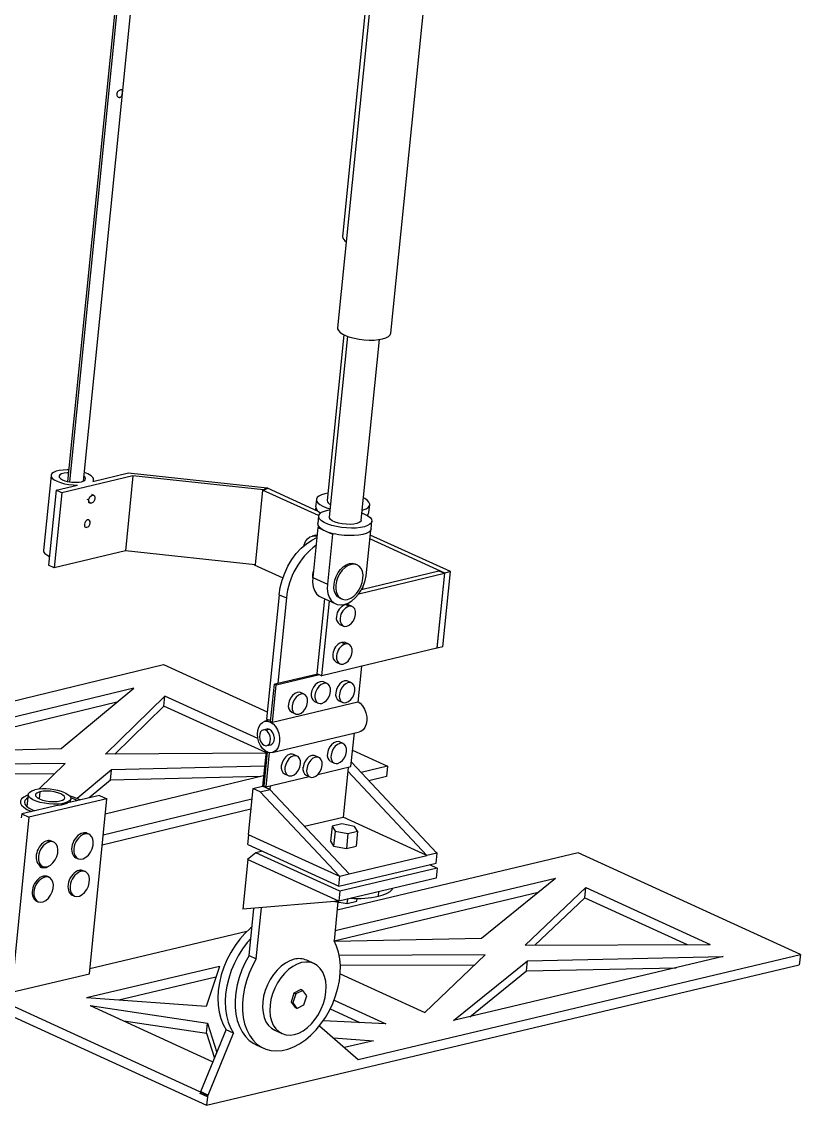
# Model space of a CAD drawing. Header units: inches. Extents: x 0.1 to 8.4, y -6.9 to 10.9.
# Drawn here: x 2.774 to 5.636, y -6.882 to -2.899 of the extents above; entities that cross this region are included whole.
import ezdxf

# ---------------------------------------------------------------- set-up
doc = ezdxf.new("R2010")
doc.units = ezdxf.units.IN
doc.header["$MEASUREMENT"] = 0

msp = doc.modelspace()

# ---------------------------------------------------------------- linework, layer by layer
at = {"color": 7, "linetype": 'Continuous', "lineweight": 25}
for p, q in [((3.0015, -4.587), (3.2876, -1.747)), ((3.2268, -1.7608), (2.942, -4.5884)), ((4.1309, -4.0441), (4.3125, -2.2414)), ((4.1044, -2.3432), (3.935, -4.0244)), ((4.0862, -2.3689), (3.9534, -3.688)), ((3.9578, -4.0493), (3.8964, -4.6585)), ((3.9714, -4.0552), (3.9045, -4.7194)), ((4.022, -4.7312), (4.0889, -4.067)), ((2.8819, -4.5663), (2.8541, -4.8423)), ((3.1828, -4.5678), (2.9212, -4.6302)), ((3.035, -4.589), (3.1671, -4.5575)), ((3.1828, -4.5678), (3.155, -4.8437)), ((3.1671, -4.5575), (3.6769, -4.6121)), ((3.6624, -4.6192), (3.1828, -4.5678)), ((2.901, -4.621), (2.9795, -4.6023)), ((3.038, -4.5883), (3.0386, -4.5821)), ((3.6623, -4.6208), (3.6762, -4.614)), ((3.6624, -4.6192), (3.6623, -4.6208)), ((3.6769, -4.6121), (3.6624, -4.6192)), ((3.6772, -4.6137), (3.6762, -4.614)), ((3.6769, -4.6121), (3.6767, -4.6139)), ((3.864, -4.6988), (3.6772, -4.6137)), ((2.901, -4.621), (2.8732, -4.8969)), ((2.9212, -4.6302), (2.8934, -4.9061)), ((2.9212, -4.6302), (2.901, -4.621)), ((3.0386, -4.6396), (3.0314, -4.6363)), ((3.6594, -4.6205), (3.6318, -4.8948)), ((3.8655, -4.7143), (3.6594, -4.6205)), ((3.6594, -4.6205), (3.6623, -4.6208)), ((3.8573, -4.6545), (3.8545, -4.6821)), ((3.8991, -4.6316), (3.8879, -4.6338)), ((3.0184, -4.6649), (3.0256, -4.6682)), ((3.854, -4.6942), (3.8548, -4.6863)), ((4.0503, -4.7018), (4.0531, -4.6743)), ((3.8654, -4.7154), (3.8626, -4.743)), ((4.0478, -4.7156), (4.0482, -4.7158)), ((4.0482, -4.7158), (4.0481, -4.7158)), ((4.0482, -4.7158), (4.0482, -4.7159)), ((4.0584, -4.7628), (4.0612, -4.7352)), ((3.8624, -4.7576), (3.8439, -4.9416)), ((3.8683, -4.7562), (3.8624, -4.7576)), ((3.8624, -4.7576), (3.8893, -4.7699)), ((3.8893, -4.7699), (3.9162, -4.7821)), ((4.0398, -4.935), (4.0567, -4.768)), ((3.8555, -4.7861), (3.8413, -4.7895)), ((3.9162, -4.7821), (3.8977, -4.9661)), ((3.9221, -4.7807), (3.9162, -4.7821)), ((4.3288, -4.9252), (4.0534, -4.7998)), ((4.3502, -4.9201), (4.0549, -4.7857)), ((3.155, -4.8437), (2.8934, -4.9061)), ((3.6318, -4.8948), (3.155, -4.8437)), ((2.8934, -4.9061), (2.8732, -4.8969)), ((3.6281, -4.8944), (3.6281, -4.8948)), ((3.6281, -4.8948), (3.734, -4.943)), ((4.0071, -4.8951), (4.0004, -4.8921)), ((4.0129, -5.0019), (4.3278, -4.9258)), ((4.0285, -4.9841), (4.3076, -4.9167)), ((4.3278, -4.9258), (4.3001, -5.2007)), ((4.3011, -5.2011), (4.3288, -4.9252)), ((4.3076, -4.9167), (4.3278, -4.9258)), ((4.3224, -5.196), (4.3502, -4.9201)), ((4.3502, -4.9201), (4.3288, -4.9252)), ((3.8439, -4.9416), (3.8977, -4.9661)), ((4.0283, -4.9855), (4.0297, -4.9723)), ((3.7202, -5.0048), (3.6741, -5.4626)), ((3.7471, -5.017), (3.7156, -5.3304)), ((3.7202, -5.0048), (3.7471, -5.017)), ((3.8743, -5.0142), (3.9281, -5.0387)), ((3.9433, -5.0175), (3.95, -5.0205)), ((4.0283, -4.9855), (4.0225, -4.9869)), ((3.8868, -5.0199), (3.8591, -5.2943)), ((3.8773, -5.3026), (3.9049, -5.0281)), ((3.9767, -5.0475), (3.9632, -5.0414)), ((3.9893, -5.0485), (3.9758, -5.0424)), ((3.9432, -5.114), (3.9566, -5.1202)), ((4.3051, -5.2006), (3.8773, -5.3026)), ((3.9635, -5.1861), (3.9501, -5.18)), ((3.9761, -5.1871), (3.9627, -5.1809)), ((4.3001, -5.2007), (4.3011, -5.2011)), ((4.3224, -5.196), (4.3011, -5.2011)), ((4.3052, -5.2002), (4.3051, -5.2006)), ((3.9301, -5.2526), (3.9435, -5.2587)), ((2.3774, -5.4846), (3.2955, -5.262)), ((3.2955, -5.262), (3.6769, -5.4348)), ((3.7156, -5.3304), (3.8619, -5.2956)), ((3.8591, -5.2943), (3.8773, -5.3026)), ((4.0225, -5.268), (4.0092, -5.3998)), ((3.6891, -5.4714), (3.703, -5.3334)), ((3.6958, -5.4745), (3.7097, -5.3365)), ((3.703, -5.3334), (3.7156, -5.3304)), ((3.7097, -5.3365), (3.703, -5.3334)), ((3.7097, -5.3365), (3.8686, -5.2986)), ((3.8968, -5.3317), (3.8833, -5.3256)), ((3.9865, -5.3289), (3.973, -5.3228)), ((3.1857, -5.3487), (2.3827, -5.5434)), ((2.9194, -5.5702), (3.1857, -5.3487)), ((3.8126, -5.371), (3.7991, -5.3649)), ((3.1239, -5.4002), (2.3789, -5.5808)), ((3.0821, -5.5909), (3.2998, -5.3778)), ((3.1167, -5.5907), (3.296, -5.4151)), ((3.296, -5.4151), (3.2998, -5.3778)), ((3.6716, -5.5853), (3.296, -5.4151)), ((3.6421, -5.5329), (3.2998, -5.3778)), ((4.0092, -5.3998), (3.6958, -5.4745)), ((3.8507, -5.3972), (3.8641, -5.4034)), ((3.9404, -5.3945), (3.9538, -5.4006)), ((3.7665, -5.4366), (3.7799, -5.4427)), ((3.6832, -5.4665), (3.6676, -5.4702)), ((3.6829, -5.4666), (3.6741, -5.4626)), ((3.6958, -5.4745), (3.6907, -5.4721)), ((3.6756, -5.4988), (3.6613, -5.5022)), ((3.6852, -5.4999), (3.671, -5.5033)), ((3.695, -5.5851), (4.0155, -5.5087)), ((3.9843, -5.6369), (3.9967, -5.5132)), ((2.3787, -5.583), (2.9194, -5.5702)), ((3.675, -5.5596), (3.6893, -5.5562)), ((3.9558, -5.5521), (3.9423, -5.546)), ((3.6714, -5.5873), (3.0821, -5.5909)), ((3.6721, -5.5804), (3.6594, -5.7085)), ((3.6769, -5.5823), (3.6642, -5.7085)), ((3.6732, -5.5808), (3.669, -5.5789)), ((3.6836, -5.5854), (3.6709, -5.7116)), ((3.68, -5.5837), (3.6732, -5.5807)), ((3.6732, -5.5808), (3.6732, -5.5807)), ((3.6735, -5.5808), (3.6732, -5.5808)), ((3.6799, -5.5844), (3.68, -5.5837)), ((3.7866, -5.5979), (3.7731, -5.5918)), ((3.8663, -5.6029), (3.8528, -5.5968)), ((3.9903, -5.5769), (4.119, -5.6352)), ((2.9334, -5.6257), (2.4138, -5.6289)), ((2.9334, -5.6257), (2.8373, -5.7198)), ((3.1042, -5.6489), (2.9776, -5.7542)), ((3.1004, -5.6863), (3.1042, -5.6489)), ((3.6666, -5.6356), (3.1042, -5.6489)), ((3.8624, -5.6659), (3.9843, -5.6369)), ((3.9097, -5.6177), (3.9232, -5.6238)), ((3.9722, -5.6529), (3.9554, -5.8222)), ((3.9735, -5.6394), (3.9722, -5.6529)), ((3.9722, -5.6529), (4.2637, -5.9632)), ((3.9859, -5.621), (4.2994, -5.9547)), ((4.119, -5.6352), (4.0215, -5.6589)), ((4.119, -5.6352), (4.1153, -5.6726)), ((2.895, -5.6633), (2.4136, -5.6663)), ((3.1004, -5.6863), (3.022, -5.7515)), ((3.6632, -5.6703), (3.0812, -5.8114)), ((3.6511, -5.6732), (3.1004, -5.6863)), ((3.6709, -5.7116), (3.831, -5.6734)), ((3.7405, -5.6634), (3.754, -5.6696)), ((3.8202, -5.6685), (3.8337, -5.6746)), ((4.1153, -5.6726), (4.0494, -5.6885)), ((3.6236, -5.717), (3.6068, -5.8863)), ((3.6236, -5.717), (3.6594, -5.7085)), ((3.6504, -5.7293), (3.6236, -5.717)), ((3.6504, -5.7293), (3.6862, -5.7208)), ((3.6504, -5.7293), (3.9419, -6.0395)), ((3.6862, -5.7208), (3.6594, -5.7085)), ((3.6642, -5.7085), (3.6709, -5.7116)), ((3.6875, -5.7076), (3.6862, -5.7208)), ((3.6862, -5.7208), (3.9777, -6.031)), ((2.7979, -5.7389), (2.7934, -5.7839)), ((3.0868, -5.7548), (2.8009, -5.8226)), ((3.06, -5.7425), (2.9441, -5.77)), ((2.9533, -5.7678), (2.9546, -5.7547)), ((3.0228, -6.3984), (3.0868, -5.7548)), ((3.06, -5.7425), (3.0868, -5.7548)), ((3.6197, -5.7562), (3.0735, -5.8887)), ((2.774, -5.8104), (2.7726, -5.8248)), ((2.9101, -5.7781), (2.774, -5.8104)), ((2.774, -5.8104), (2.8009, -5.8226)), ((3.616, -5.7936), (3.0698, -5.926)), ((2.8009, -5.8226), (2.7368, -6.4663)), ((3.8131, -5.8559), (3.9554, -5.8222)), ((3.9505, -5.8476), (3.9148, -5.8561)), ((3.9974, -5.8566), (3.9505, -5.8476)), ((4.2637, -5.9632), (3.9554, -5.8222)), ((3.006, -5.8842), (2.9984, -5.8808)), ((3.0218, -5.8854), (3.0143, -5.882)), ((3.6048, -5.9227), (3.6084, -5.887)), ((3.6068, -5.8863), (3.9419, -6.0395)), ((3.9148, -5.8561), (3.9093, -5.9112)), ((3.9148, -5.8561), (3.9259, -5.8736)), ((3.9259, -5.8736), (3.9204, -5.9288)), ((3.9259, -5.8736), (3.9728, -5.8826)), ((3.9728, -5.8826), (3.9673, -5.9378)), ((3.9728, -5.8826), (4.0085, -5.8741)), ((4.0085, -5.8741), (3.9974, -5.8566)), ((4.0085, -5.8741), (4.0031, -5.9293)), ((2.876, -5.9129), (2.8679, -5.9092)), ((2.8918, -5.9141), (2.8837, -5.9104)), ((3.6048, -5.9227), (3.9399, -6.0759)), ((3.9093, -5.9112), (3.9204, -5.9288)), ((3.9204, -5.9288), (3.9673, -5.9378)), ((3.9673, -5.9378), (4.0031, -5.9293)), ((2.9734, -5.9715), (2.981, -5.975)), ((3.6347, -5.9534), (3.6043, -5.9779)), ((3.6593, -5.9476), (3.6347, -5.9534)), ((3.9431, -6.0944), (3.6347, -5.9534)), ((4.8191, -5.9539), (3.9335, -6.164)), ((3.9777, -6.031), (4.2637, -5.9632)), ((4.2994, -5.9547), (4.2637, -5.9632)), ((4.2974, -5.9911), (4.3011, -5.9543)), ((4.3011, -5.9543), (4.2975, -5.9526)), ((4.2994, -5.9547), (4.3011, -5.9543)), ((5.6359, -6.3274), (4.8191, -5.9539)), ((2.8361, -5.9952), (2.8375, -5.9958)), ((2.8443, -6.0006), (2.851, -6.0037)), ((2.8469, -6.0081), (2.8482, -6.0087)), ((3.6053, -5.9784), (3.5871, -6.1613)), ((3.9394, -6.1312), (3.6043, -5.9779)), ((3.9399, -6.0759), (4.2974, -5.9911)), ((4.3005, -6.0096), (3.9431, -6.0944)), ((4.2729, -5.9969), (4.3005, -6.0096)), ((4.3005, -6.0096), (4.2969, -6.0464)), ((2.8592, -6.0425), (2.8532, -6.0397)), ((2.875, -6.0437), (2.869, -6.041)), ((2.9922, -6.0215), (2.9847, -6.0181)), ((3.008, -6.0227), (3.0005, -6.0193)), ((4.7362, -6.0483), (3.9259, -6.2405)), ((4.2969, -6.0464), (3.9394, -6.1312)), ((3.9399, -6.0759), (3.9436, -6.0391)), ((3.9419, -6.0395), (3.9436, -6.0391)), ((3.9436, -6.0391), (3.9777, -6.031)), ((4.7362, -6.0483), (4.4644, -6.2681)), ((4.8471, -6.0812), (4.6242, -6.2929)), ((4.8434, -6.1186), (4.8471, -6.0812)), ((4.8471, -6.0812), (5.3045, -6.2904)), ((2.8268, -6.1299), (2.8342, -6.1333)), ((2.9596, -6.1089), (2.9672, -6.1123)), ((3.9386, -6.1308), (3.5871, -6.1613)), ((4.6724, -6.0999), (3.9228, -6.2777)), ((3.9247, -6.132), (3.9705, -6.1404)), ((3.9431, -6.0944), (3.9394, -6.1312)), ((3.9705, -6.1404), (3.9722, -6.1234)), ((3.9705, -6.1404), (4.0056, -6.1314)), ((4.0056, -6.1314), (4.0066, -6.1213)), ((4.8434, -6.1186), (4.66, -6.2928)), ((4.8434, -6.1186), (5.2198, -6.2907)), ((3.6096, -6.3312), (3.6268, -6.1579)), ((3.6364, -6.3434), (3.6551, -6.1554)), ((3.9364, -6.1342), (3.9223, -6.2767)), ((3.6018, -6.2427), (3.0247, -6.3796)), ((4.4644, -6.2681), (3.9239, -6.2796)), ((4.6242, -6.2929), (5.3045, -6.2904)), ((3.6096, -6.3312), (3.6364, -6.3434)), ((4.4781, -6.3289), (3.9413, -6.3309)), ((4.0108, -6.713), (5.6359, -6.3274)), ((4.4781, -6.3289), (4.2552, -6.5406)), ((5.6359, -6.3274), (5.6322, -6.3648)), ((3.5008, -6.3713), (3.0128, -6.4871)), ((3.5008, -6.3713), (3.4516, -6.5183)), ((3.4538, -6.8817), (5.6322, -6.3648)), ((3.8484, -6.3607), (3.8216, -6.3484)), ((4.4386, -6.3664), (3.9453, -6.3682)), ((5.3526, -6.3351), (4.3616, -6.5703)), ((4.3616, -6.5703), (4.6334, -6.3504)), ((4.6297, -6.3878), (4.6334, -6.3504)), ((4.6334, -6.3504), (5.3526, -6.3351)), ((2.7368, -6.4663), (3.0228, -6.3984)), ((3.4875, -6.4109), (3.1311, -6.4955)), ((3.9446, -6.3986), (4.2552, -6.5406)), ((4.4217, -6.556), (4.6297, -6.3878)), ((4.6297, -6.3878), (5.18, -6.3761)), ((2.6407, -6.4708), (3.4575, -6.8443)), ((3.4516, -6.5183), (3.0128, -6.4871)), ((3.7748, -6.4691), (3.7639, -6.5023)), ((3.7815, -6.4722), (3.7706, -6.5054)), ((3.8004, -6.4561), (3.7748, -6.4691)), ((3.7815, -6.4722), (3.7748, -6.4691)), ((3.8071, -6.4592), (3.7815, -6.4722)), ((3.8071, -6.4592), (3.8004, -6.4561)), ((3.822, -6.4794), (3.8071, -6.4592)), ((3.8111, -6.5126), (3.822, -6.4794)), ((2.637, -6.5081), (3.4538, -6.8817)), ((3.0258, -6.5149), (3.4568, -6.5796)), ((3.0258, -6.5149), (3.4772, -6.7214)), ((3.7639, -6.5023), (3.7787, -6.5225)), ((3.7706, -6.5054), (3.7639, -6.5023)), ((3.7706, -6.5054), (3.7854, -6.5256)), ((3.7854, -6.5256), (3.7787, -6.5225)), ((3.7854, -6.5256), (3.8111, -6.5126)), ((3.9081, -6.5275), (4.017, -6.5773)), ((3.9224, -6.495), (4.1127, -6.582)), ((3.1492, -6.5714), (3.4531, -6.617)), ((4.1127, -6.582), (3.8826, -6.5708)), ((3.4321, -6.8314), (3.5253, -6.6038)), ((3.4531, -6.617), (3.4568, -6.5796)), ((3.4568, -6.5796), (3.4912, -6.6871)), ((3.5526, -6.6163), (3.5253, -6.6038)), ((3.704, -6.6057), (3.7308, -6.618)), ((3.8689, -6.5894), (4.0108, -6.713)), ((3.4531, -6.617), (3.4824, -6.7086)), ((3.4593, -6.8439), (3.5526, -6.6163)), ((3.9198, -6.6337), (4.0674, -6.6442)), ((4.0674, -6.6442), (3.9608, -6.6695)), ((3.6361, -6.6596), (3.6629, -6.6719)), ((3.4295, -6.8379), (3.4298, -6.8372)), ((3.4567, -6.8503), (3.4295, -6.8379)), ((3.4298, -6.8372), (3.457, -6.8496)), ((3.4321, -6.8314), (3.4593, -6.8439)), ((3.4569, -6.8503), (3.4538, -6.8817)), ((3.4567, -6.8503), (3.457, -6.8496)), ((3.4567, -6.8503), (3.4569, -6.8503)), ((3.4575, -6.8443), (3.457, -6.8496)), ((3.4575, -6.8443), (3.4593, -6.8439))]:
    msp.add_line(p, q, dxfattribs=at)
at = {"color": 8, "linetype": 'Continuous', "lineweight": 25}
for p, q in [((2.9507, -4.59), (3.2358, -1.7587)), ((3.0135, -4.6533), (3.0207, -4.6566)), ((2.8413, -5.7292), (2.8387, -5.7552)), ((4.0854, -6.1134), (4.0871, -6.0961))]:
    msp.add_line(p, q, dxfattribs=at)
at = {"color": 7, "linetype": 'Continuous', "lineweight": 25, "flags": 128}
for points in [[(3.935, -4.0244), (3.9352, -4.0278), (3.9381, -4.0343), (3.9444, -4.0409), (3.9539, -4.0472), (3.9661, -4.0531), (3.9807, -4.0583), (3.9972, -4.0626), (4.0149, -4.066), (4.0333, -4.0682), (4.0516, -4.0692), (4.0693, -4.069), (4.0857, -4.0675), (4.1003, -4.0649)], [(4.1003, -4.0649), (4.1129, -4.061), (4.1224, -4.056), (4.1285, -4.0503), (4.1309, -4.0441)], [(2.9463, -4.5463), (2.9418, -4.5462), (2.9263, -4.5468), (2.9123, -4.5485), (2.9004, -4.5514), (2.8912, -4.5553), (2.8849, -4.56), (2.882, -4.5653), (2.8826, -4.5711), (2.8865, -4.577), (2.8937, -4.5827), (2.9039, -4.5881), (2.9165, -4.5929), (2.931, -4.5968), (2.9468, -4.5998), (2.9633, -4.6016), (2.9795, -4.6023), (2.9795, -4.6023)], [(2.9452, -4.5568), (2.9417, -4.5569), (2.93, -4.5582), (2.9206, -4.5607), (2.9142, -4.5643), (2.9114, -4.5686), (2.9122, -4.5734), (2.9168, -4.5782), (2.9246, -4.5827)], [(2.9939, -4.5896), (3.0023, -4.5866), (3.0076, -4.5828), (3.0092, -4.5783), (3.0071, -4.5735), (3.0032, -4.5699)], [(3.0172, -4.5606), (3.0047, -4.5558), (3.0047, -4.5558)], [(3.035, -4.589), (3.0375, -4.5858), (3.0386, -4.5823), (3.0383, -4.5786), (3.0366, -4.5749), (3.0336, -4.5712), (3.0293, -4.5676), (3.0238, -4.564), (3.0172, -4.5606)], [(3.0207, -4.6566), (3.0222, -4.6508), (3.0251, -4.6454), (3.0291, -4.6414), (3.0336, -4.6392), (3.0378, -4.6393), (3.0412, -4.6416), (3.0432, -4.6458), (3.0435, -4.6512), (3.042, -4.657), (3.0391, -4.6624), (3.0351, -4.6664), (3.0306, -4.6686), (3.0264, -4.6685), (3.023, -4.6662), (3.021, -4.662), (3.0207, -4.6566)], [(3.8879, -4.6338), (3.8756, -4.6375), (3.8663, -4.6423), (3.8601, -4.6478), (3.8573, -4.6539), (3.8581, -4.6605), (3.8625, -4.6671), (3.8701, -4.6737), (3.8809, -4.6799), (3.8943, -4.6856), (3.9075, -4.6898)], [(4.0258, -4.6942), (4.029, -4.6933), (4.0398, -4.689), (4.0477, -4.6838), (4.0521, -4.678), (4.0531, -4.6716), (4.0505, -4.665), (4.0445, -4.6584), (4.0353, -4.6519), (4.0303, -4.6493)], [(4.0247, -4.7043), (4.0345, -4.7083), (4.046, -4.7144), (4.0544, -4.7209), (4.0596, -4.7276), (4.0613, -4.7342), (4.0594, -4.7404), (4.0541, -4.7461), (4.0455, -4.7511), (4.0339, -4.7551), (4.0198, -4.758), (4.0036, -4.7598), (3.986, -4.7603), (3.9675, -4.7596), (3.9489, -4.7576), (3.9308, -4.7544), (3.9139, -4.7502), (3.8988, -4.7451), (3.886, -4.7393), (3.876, -4.733), (3.8691, -4.7264), (3.8657, -4.7197), (3.8658, -4.7133), (3.8694, -4.7073), (3.8764, -4.7019), (3.8865, -4.6974), (3.8995, -4.6939), (3.9072, -4.6925)], [(3.0138, -4.7571), (3.018, -4.7551), (3.0217, -4.7513), (3.0245, -4.7463), (3.0258, -4.7408), (3.0256, -4.7357), (3.0237, -4.7318), (3.0205, -4.7296), (3.0165, -4.7295), (3.0124, -4.7316), (3.0086, -4.7354), (3.0058, -4.7404), (3.0045, -4.7459)], [(4.022, -4.7312), (4.0203, -4.7354), (4.0149, -4.7396), (4.0063, -4.743), (3.9949, -4.7453), (3.9816, -4.7463), (3.9672, -4.746), (3.9524, -4.7444), (3.9384, -4.7415), (3.9259, -4.7377), (3.9158, -4.7331), (3.9087, -4.728), (3.905, -4.7227), (3.9045, -4.7194)], [(4.0426, -4.7133), (4.0483, -4.7075), (4.0503, -4.7018)], [(3.0045, -4.7459), (3.0044, -4.7485), (3.0048, -4.751), (3.0055, -4.7531), (3.0066, -4.7549), (3.0081, -4.7562), (3.0098, -4.7571), (3.0117, -4.7574), (3.0138, -4.7571)], [(3.8683, -4.7562), (3.8637, -4.7495), (3.8626, -4.743)], [(4.0584, -4.7628), (4.0584, -4.763), (4.0558, -4.7692), (4.0497, -4.7749), (4.0402, -4.7797), (4.0278, -4.7835), (4.0129, -4.7862), (3.996, -4.7877), (3.9778, -4.7878), (3.959, -4.7867), (3.9402, -4.7843), (3.9221, -4.7807)], [(3.7202, -5.0048), (3.7243, -4.9782), (3.7312, -4.9516), (3.7408, -4.9253), (3.7528, -4.8999), (3.7671, -4.876), (3.7834, -4.854), (3.8012, -4.8344), (3.8203, -4.8176), (3.8403, -4.8039), (3.8587, -4.7944)], [(3.8119, -4.8245), (3.8128, -4.8213), (3.8176, -4.8092), (3.8245, -4.7996), (3.833, -4.7928), (3.8427, -4.7892), (3.8531, -4.789), (3.8591, -4.7903)], [(3.8555, -4.7861), (3.8569, -4.7858), (3.8596, -4.7854)], [(2.8541, -4.8423), (2.8548, -4.847), (2.8588, -4.8529), (2.866, -4.8587), (2.8761, -4.864), (2.8765, -4.8642)], [(3.9433, -5.0175), (3.9357, -5.0125), (3.9288, -5.0042), (3.9241, -4.9934), (3.9218, -4.9807), (3.922, -4.9666), (3.9247, -4.952), (3.9297, -4.9375), (3.9369, -4.9239), (3.9458, -4.9118), (3.956, -4.9019), (3.9671, -4.8946), (3.9783, -4.8904), (3.9892, -4.8893), (3.9993, -4.8916), (4.0004, -4.8921)], [(3.9721, -5.0222), (3.9833, -5.0179), (3.9943, -5.0107), (4.0046, -5.0007), (4.0135, -4.9887), (4.0207, -4.975), (4.0257, -4.9606), (4.0284, -4.9459), (4.0286, -4.9319), (4.0263, -4.9192), (4.0216, -4.9084), (4.0147, -4.9001), (4.006, -4.8947), (3.996, -4.8924), (3.985, -4.8934), (3.9738, -4.8977), (3.9628, -4.905), (3.9525, -4.9149), (3.9436, -4.927), (3.9364, -4.9406), (3.9314, -4.9551), (3.9287, -4.9697)], [(3.8437, -4.9431), (3.8441, -4.9312), (3.8461, -4.9189)], [(3.9597, -5.0411), (3.9735, -5.0361), (3.9871, -5.028), (4.0001, -5.0169), (4.0119, -5.0033), (4.0221, -4.9877), (4.0303, -4.9707), (4.0363, -4.9529), (4.0398, -4.935)], [(3.8439, -4.9416), (3.8434, -4.9592), (3.8457, -4.9755), (3.8507, -4.9898), (3.8582, -5.0017), (3.8678, -5.0105), (3.8743, -5.0142)], [(3.8977, -4.9661), (3.8973, -4.9837), (3.8996, -5), (3.9046, -5.0143), (3.912, -5.0262), (3.9217, -5.035), (3.9331, -5.0406), (3.9459, -5.0426), (3.9597, -5.0411)], [(3.9287, -4.9697), (3.9284, -4.982), (3.93, -4.9934), (3.9335, -5.0035), (3.9387, -5.0118), (3.9455, -5.018), (3.9535, -5.0219), (3.9625, -5.0233), (3.9721, -5.0222)], [(3.9445, -5.0911), (3.9447, -5.1022), (3.9477, -5.1114), (3.9532, -5.1181), (3.9606, -5.1214), (3.9692, -5.1211), (3.9782, -5.1172), (3.9867, -5.1101), (3.9938, -5.1005), (3.9989, -5.0892), (4.0014, -5.0775), (4.0012, -5.0665), (3.9982, -5.0572), (3.9927, -5.0506), (3.9853, -5.0472), (3.9767, -5.0475)], [(3.9758, -5.0424), (3.9718, -5.0411), (3.9632, -5.0414)], [(3.9313, -5.2297), (3.9316, -5.2407), (3.9346, -5.25), (3.9401, -5.2567), (3.9475, -5.26), (3.9561, -5.2597), (3.9651, -5.2558), (3.9736, -5.2487), (3.9807, -5.239), (3.9858, -5.2278), (3.9883, -5.2161), (3.9881, -5.2051), (3.9851, -5.1958), (3.9796, -5.1891), (3.9722, -5.1858), (3.9635, -5.1861)], [(3.9627, -5.1809), (3.9587, -5.1797), (3.9501, -5.18)], [(3.8833, -5.3256), (3.8793, -5.3243), (3.8707, -5.3246), (3.8617, -5.3285), (3.8532, -5.3356), (3.8461, -5.3453), (3.841, -5.3565), (3.8385, -5.3682)], [(3.8767, -5.4043), (3.8857, -5.4004), (3.8942, -5.3933), (3.9013, -5.3837), (3.9064, -5.3725), (3.9089, -5.3607), (3.9087, -5.3497), (3.9057, -5.3404), (3.9002, -5.3338), (3.8928, -5.3305), (3.8841, -5.3307), (3.8752, -5.3346), (3.8667, -5.3418), (3.8596, -5.3514), (3.8545, -5.3626), (3.852, -5.3743)], [(3.973, -5.3228), (3.969, -5.3215), (3.9604, -5.3218), (3.9514, -5.3257), (3.9429, -5.3328), (3.9358, -5.3425), (3.9307, -5.3537), (3.9282, -5.3654)], [(3.9664, -5.4015), (3.9754, -5.3976), (3.9839, -5.3905), (3.991, -5.3809), (3.9961, -5.3697), (3.9986, -5.358), (3.9984, -5.3469), (3.9954, -5.3376), (3.9899, -5.331), (3.9825, -5.3277), (3.9738, -5.328), (3.9649, -5.3319), (3.9564, -5.339), (3.9493, -5.3486), (3.9442, -5.3598), (3.9417, -5.3715)], [(3.7991, -5.3649), (3.7951, -5.3636), (3.7865, -5.3639), (3.7775, -5.3678), (3.769, -5.375), (3.7619, -5.3846), (3.7568, -5.3958), (3.7543, -5.4075)], [(3.7925, -5.4436), (3.8015, -5.4397), (3.81, -5.4326), (3.8171, -5.423), (3.8222, -5.4118), (3.8247, -5.4001), (3.8245, -5.389), (3.8215, -5.3797), (3.816, -5.3731), (3.8086, -5.3698), (3.8, -5.3701), (3.791, -5.374), (3.7825, -5.3811), (3.7754, -5.3907), (3.7703, -5.4019), (3.7678, -5.4136)], [(3.852, -5.3743), (3.8518, -5.3814), (3.8527, -5.3879), (3.8547, -5.3936), (3.8577, -5.3984), (3.8615, -5.4019), (3.8661, -5.4041), (3.8713, -5.405), (3.8767, -5.4043)], [(3.9417, -5.3715), (3.9415, -5.3786), (3.9424, -5.3851), (3.9444, -5.3908), (3.9474, -5.3956), (3.9512, -5.3991), (3.9558, -5.4013), (3.9609, -5.4022), (3.9664, -5.4015)], [(3.7678, -5.4136), (3.7676, -5.4207), (3.7685, -5.4272), (3.7705, -5.4329), (3.7735, -5.4377), (3.7773, -5.4412), (3.7819, -5.4434), (3.7871, -5.4443), (3.7925, -5.4436)], [(4.0095, -5.3971), (4.0185, -5.4035), (4.0272, -5.4132), (4.0343, -5.4253), (4.0394, -5.439), (4.0422, -5.4534), (4.0424, -5.4678), (4.0401, -5.4811), (4.0354, -5.4925), (4.0286, -5.5014), (4.0201, -5.5071), (4.0155, -5.5087)], [(3.669, -5.5789), (3.6597, -5.5705), (3.6518, -5.5594), (3.6458, -5.5463), (3.642, -5.5321), (3.6406, -5.5176), (3.6417, -5.5037), (3.6454, -5.4913), (3.6512, -5.4812), (3.659, -5.474), (3.6682, -5.4701), (3.6781, -5.4698), (3.6883, -5.4731), (3.698, -5.4799), (3.7067, -5.4896), (3.7138, -5.5017), (3.7189, -5.5154), (3.7217, -5.5299), (3.7219, -5.5442), (3.7196, -5.5575), (3.7149, -5.5689), (3.7081, -5.5778), (3.6996, -5.5836), (3.69, -5.5858), (3.6799, -5.5844)], [(3.671, -5.5033), (3.6639, -5.5018), (3.6573, -5.5039), (3.6521, -5.5092), (3.6488, -5.5171), (3.6478, -5.5267), (3.6493, -5.5367), (3.6531, -5.5461), (3.6587, -5.5537), (3.6654, -5.5585)], [(3.6654, -5.5585), (3.6725, -5.56), (3.679, -5.558), (3.6843, -5.5527), (3.6876, -5.5448), (3.6885, -5.5352), (3.687, -5.5251), (3.6833, -5.5157), (3.6777, -5.5081), (3.671, -5.5033)], [(3.6852, -5.4999), (3.6781, -5.4984), (3.6756, -5.4988)], [(3.6893, -5.5562), (3.6933, -5.5546), (3.6985, -5.5493), (3.7018, -5.5414), (3.7028, -5.5318), (3.7013, -5.5217), (3.6975, -5.5123), (3.6919, -5.5047), (3.6852, -5.4999)], [(3.9423, -5.546), (3.9384, -5.5448), (3.9297, -5.5451), (3.9208, -5.549), (3.9123, -5.5561), (3.9052, -5.5657), (3.9001, -5.5769), (3.8975, -5.5886)], [(3.9358, -5.6248), (3.9448, -5.6209), (3.9532, -5.6138), (3.9604, -5.6041), (3.9654, -5.5929), (3.968, -5.5812), (3.9677, -5.5702), (3.9647, -5.5609), (3.9592, -5.5542), (3.9518, -5.5509), (3.9432, -5.5512), (3.9342, -5.5551), (3.9257, -5.5622), (3.9186, -5.5719), (3.9135, -5.5831), (3.911, -5.5948)], [(3.7731, -5.5918), (3.7692, -5.5905), (3.7605, -5.5908), (3.7516, -5.5947), (3.7431, -5.6018), (3.736, -5.6115), (3.7309, -5.6227), (3.7283, -5.6344)], [(3.7666, -5.6705), (3.7756, -5.6666), (3.784, -5.6595), (3.7912, -5.6499), (3.7962, -5.6386), (3.7988, -5.6269), (3.7985, -5.6159), (3.7955, -5.6066), (3.79, -5.6), (3.7826, -5.5966), (3.774, -5.5969), (3.765, -5.6008), (3.7565, -5.6079), (3.7494, -5.6176), (3.7443, -5.6288), (3.7418, -5.6405)], [(3.8528, -5.5968), (3.8488, -5.5955), (3.8402, -5.5958), (3.8312, -5.5997), (3.8228, -5.6069), (3.8156, -5.6165), (3.8106, -5.6277), (3.808, -5.6394)], [(3.8463, -5.6756), (3.8553, -5.6717), (3.8637, -5.6645), (3.8708, -5.6549), (3.8759, -5.6437), (3.8785, -5.632), (3.8782, -5.6209), (3.8752, -5.6116), (3.8697, -5.605), (3.8623, -5.6017), (3.8537, -5.602), (3.8447, -5.6059), (3.8362, -5.613), (3.8291, -5.6226), (3.824, -5.6339), (3.8215, -5.6456)], [(3.911, -5.5948), (3.9108, -5.6018), (3.9118, -5.6083), (3.9138, -5.6141), (3.9167, -5.6188), (3.9206, -5.6223), (3.9252, -5.6246), (3.9303, -5.6254), (3.9358, -5.6248)], [(3.7418, -5.6405), (3.7416, -5.6476), (3.7426, -5.6541), (3.7445, -5.6598), (3.7475, -5.6645), (3.7514, -5.6681), (3.756, -5.6703), (3.7611, -5.6711), (3.7666, -5.6705)], [(3.8215, -5.6456), (3.8213, -5.6526), (3.8222, -5.6591), (3.8242, -5.6649), (3.8272, -5.6696), (3.8311, -5.6731), (3.8356, -5.6754), (3.8408, -5.6762), (3.8463, -5.6756)], [(2.9333, -5.7332), (2.9434, -5.7388), (2.9505, -5.7446), (2.9542, -5.7506), (2.9543, -5.7564), (2.9508, -5.7618), (2.944, -5.7665), (2.9341, -5.7703), (2.9215, -5.773), (2.9068, -5.7745), (2.8908, -5.7748), (2.8741, -5.7738), (2.8575, -5.7715), (2.8417, -5.7681), (2.8276, -5.7638), (2.8156, -5.7586), (2.8064, -5.753), (2.8005, -5.747), (2.798, -5.741), (2.799, -5.7353), (2.8036, -5.7302), (2.8116, -5.7258), (2.8225, -5.7223)], [(2.8413, -5.7292), (2.8344, -5.7314), (2.8292, -5.7341), (2.8258, -5.7373), (2.8245, -5.7408), (2.8252, -5.7445), (2.828, -5.7483), (2.8327, -5.752), (2.8392, -5.7554)], [(2.8392, -5.7554), (2.8501, -5.7595), (2.8629, -5.7626), (2.8768, -5.7646), (2.8908, -5.7654), (2.904, -5.7648), (2.9154, -5.7629), (2.9242, -5.76), (2.93, -5.756), (2.9322, -5.7514), (2.9308, -5.7464), (2.9258, -5.7414), (2.9175, -5.7368), (2.9066, -5.7327), (2.8938, -5.7296), (2.8799, -5.7276), (2.8659, -5.7268), (2.8527, -5.7274), (2.8413, -5.7292)], [(2.7977, -5.7417), (2.7929, -5.7434), (2.7814, -5.749), (2.7735, -5.7555), (2.7695, -5.7627), (2.7696, -5.7705), (2.7736, -5.7784), (2.7816, -5.7863), (2.7931, -5.794), (2.8079, -5.8011), (2.8099, -5.8019)], [(2.7967, -5.7514), (2.7917, -5.7546), (2.786, -5.7609), (2.7841, -5.7678), (2.786, -5.775), (2.7917, -5.7823), (2.801, -5.7895), (2.8136, -5.7962), (2.8209, -5.7992)], [(2.9658, -5.9387), (2.9659, -5.951), (2.9687, -5.9616), (2.974, -5.9699), (2.9814, -5.9752), (2.9903, -5.977), (3.0001, -5.9752), (3.01, -5.97), (3.0192, -5.9618), (3.027, -5.9512), (3.0329, -5.9389), (3.0364, -5.926), (3.0373, -5.9134), (3.0354, -5.9021), (3.0309, -5.893), (3.0241, -5.8866), (3.0156, -5.8837), (3.006, -5.8842)], [(2.8358, -5.9674), (2.8359, -5.9796), (2.8387, -5.9903), (2.844, -5.9986), (2.8514, -6.0038), (2.8603, -6.0056), (2.8701, -6.0039), (2.8799, -5.9987), (2.8891, -5.9905), (2.897, -5.9798), (2.9029, -5.9676), (2.9064, -5.9547), (2.9072, -5.9421), (2.9053, -5.9308), (2.9008, -5.9216), (2.8941, -5.9153), (2.8856, -5.9123), (2.876, -5.9129)], [(2.8375, -5.9958), (2.8431, -6), (2.8443, -6.0006)], [(2.8754, -6.0015), (2.8729, -6.0036), (2.8643, -6.0086), (2.8558, -6.0103), (2.848, -6.0086), (2.8417, -6.0036), (2.8375, -5.9958)], [(2.819, -6.097), (2.8191, -6.1092), (2.8219, -6.1199), (2.8272, -6.1282), (2.8346, -6.1334), (2.8435, -6.1352), (2.8533, -6.1335), (2.8632, -6.1283), (2.8724, -6.1201), (2.8802, -6.1094), (2.8861, -6.0972), (2.8896, -6.0843), (2.8905, -6.0717), (2.8886, -6.0604), (2.8841, -6.0512), (2.8773, -6.0449), (2.8688, -6.0419), (2.8592, -6.0425)], [(2.952, -6.076), (2.9521, -6.0883), (2.9549, -6.0989), (2.9602, -6.1072), (2.9676, -6.1125), (2.9765, -6.1143), (2.9863, -6.1125), (2.9961, -6.1073), (3.0054, -6.0991), (3.0132, -6.0885), (3.0191, -6.0762), (3.0226, -6.0633), (3.0234, -6.0507), (3.0215, -6.0394), (3.017, -6.0303), (3.0103, -6.0239), (3.0018, -6.021), (2.9922, -6.0215)], [(4.0854, -6.1134), (4.1025, -6.1085), (4.1168, -6.1025), (4.1279, -6.0957), (4.1358, -6.0881), (4.1385, -6.0839)], [(3.62, -6.2267), (3.6148, -6.231), (3.5946, -6.2499), (3.5756, -6.2712), (3.5581, -6.2946), (3.5424, -6.3198), (3.5286, -6.3465), (3.5169, -6.3742), (3.5076, -6.4025), (3.5007, -6.4311), (3.4965, -6.4595), (3.4948, -6.4873), (3.4958, -6.5141), (3.4994, -6.5395), (3.5056, -6.5631), (3.5143, -6.5847), (3.5253, -6.6038)], [(3.6158, -6.2686), (3.6028, -6.2836), (3.5853, -6.3071), (3.5696, -6.3323), (3.5558, -6.3589), (3.5441, -6.3866), (3.5348, -6.415), (3.528, -6.4435), (3.5237, -6.4719), (3.522, -6.4997), (3.523, -6.5265), (3.5266, -6.5519), (3.5328, -6.5756), (3.5415, -6.5971), (3.5526, -6.6163)], [(3.6364, -6.3434), (3.6223, -6.3691), (3.6102, -6.396), (3.6004, -6.4236), (3.5929, -6.4515), (3.5878, -6.4794), (3.5854, -6.5068), (3.5855, -6.5335), (3.5881, -6.5588), (3.5933, -6.5826), (3.601, -6.6045), (3.611, -6.6241), (3.6232, -6.6413), (3.6374, -6.6556), (3.6535, -6.667), (3.6712, -6.6753), (3.6902, -6.6803), (3.7103, -6.6819), (3.7312, -6.6803), (3.7526, -6.6753), (3.7741, -6.667), (3.7956, -6.6557), (3.8166, -6.6413), (3.8368, -6.6242), (3.8561, -6.6046), (3.874, -6.5827), (3.8904, -6.5589), (3.905, -6.5336), (3.9176, -6.507), (3.928, -6.4795), (3.9361, -6.4516), (3.9417, -6.4237), (3.9448, -6.3961), (3.9454, -6.3692), (3.9433, -6.3435), (3.9388, -6.3193), (3.9317, -6.2969), (3.9223, -6.2767)], [(3.6096, -6.3312), (3.5955, -6.3569), (3.5834, -6.3837), (3.5736, -6.4113), (3.5661, -6.4393), (3.561, -6.4671), (3.5586, -6.4946), (3.5586, -6.5212), (3.5613, -6.5466), (3.5665, -6.5704), (3.5742, -6.5923), (3.5842, -6.6119), (3.5964, -6.629), (3.6106, -6.6434), (3.6267, -6.6547), (3.6361, -6.6596)], [(3.7759, -6.3449), (3.7597, -6.3503), (3.7435, -6.3589), (3.7278, -6.3704), (3.713, -6.3845), (3.6994, -6.4009), (3.6874, -6.4191), (3.6772, -6.4388), (3.6691, -6.4594), (3.6634, -6.4805), (3.66, -6.5015), (3.6592, -6.5218), (3.661, -6.5411), (3.6653, -6.5588), (3.6719, -6.5745), (3.6808, -6.5878), (3.6917, -6.5984), (3.704, -6.6057)], [(3.8027, -6.3572), (3.7865, -6.3626), (3.7703, -6.3712), (3.7547, -6.3826), (3.7398, -6.3967), (3.7262, -6.4131), (3.7142, -6.4314), (3.704, -6.4511), (3.6959, -6.4717), (3.6902, -6.4927), (3.6868, -6.5137), (3.686, -6.5341), (3.6878, -6.5534), (3.6921, -6.5711), (3.6987, -6.5868), (3.7076, -6.6001), (3.7186, -6.6106), (3.7312, -6.6182), (3.7453, -6.6226), (3.7605, -6.6237), (3.7764, -6.6215)], [(3.7764, -6.6215), (3.7927, -6.6161), (3.8088, -6.6075), (3.8245, -6.5961), (3.8393, -6.582), (3.8529, -6.5656), (3.865, -6.5473), (3.8752, -6.5276), (3.8832, -6.507), (3.889, -6.4859), (3.8923, -6.465), (3.8931, -6.4446), (3.8914, -6.4253), (3.8871, -6.4076), (3.8804, -6.3919), (3.8715, -6.3786), (3.8606, -6.3681), (3.8479, -6.3605), (3.8338, -6.3561), (3.8186, -6.355), (3.8027, -6.3572)]]:
    msp.add_lwpolyline(points, dxfattribs=at)
at = {"color": 7, "linetype": 'Continuous', "lineweight": 25}
for centre, radius, start, end in [((3.9775, -3.6859), 0.0243, 185.1656, 244.0961), ((2.9707, -4.47), 0.1218, 247.7677, 280.9742), ((3.9145, -4.6555), 0.0183, 189.4514, 253.18), ((3.8832, -4.6775), 0.029, 189.1485, 248.3902), ((3.9155, -4.7068), 0.0683, 226.3446, 247.4559), ((3.962, -4.6047), 0.1805, 246.2493, 257.2536), ((4.022, -5.0441), 0.2762, 127.0127, 174.372), ((3.981, -5.0882), 0.0501, 110.788, 176.309), ((3.9944, -5.0943), 0.0501, 110.788, 176.309), ((3.9569, -5.0912), 0.0266, 166.4875, 239.015), ((3.9678, -5.2268), 0.0501, 110.7866, 176.309), ((3.9813, -5.2329), 0.0501, 110.7866, 176.309), ((3.9438, -5.2298), 0.0266, 166.4877, 239.0152), ((3.8649, -5.3742), 0.0271, 167.1621, 238.3385), ((3.9546, -5.3714), 0.0271, 167.1649, 238.3376), ((3.7807, -5.4135), 0.0271, 167.1639, 238.3367), ((3.6894, -5.4925), 0.0267, 89.3855, 104.0008), ((3.9239, -5.5947), 0.0271, 167.1635, 238.339), ((3.7547, -5.6404), 0.0271, 167.1641, 238.3365), ((3.8344, -5.6454), 0.0271, 167.1629, 238.3396), ((2.8595, -5.9136), 0.1948, 67.7674, 100.9746), ((2.9014, -5.9329), 0.1942, 63.2734, 75.2643), ((2.9104, -5.8904), 0.145, 62.2885, 72.2549), ((3.0283, -5.9427), 0.0626, 110.7884, 176.3078), ((2.8982, -5.9714), 0.0626, 110.7882, 176.308), ((2.8815, -6.101), 0.0626, 110.7887, 176.3083), ((3.0144, -6.08), 0.0626, 110.7884, 176.3078), ((2.8381, -6.1165), 0.0176, 229.0697, 261.7466), ((4.0081, -5.7469), 0.3746, 266.2792, 281.9098), ((3.7937, -6.4114), 0.0688, 66.1143, 104.998)]:
    msp.add_arc(centre, radius, start, end, dxfattribs=at)
for centre, major_axis, ratio, start_param, end_param in [((2.8759, -5.7506), (0.0784, -0.0078), 0.343591, 5.198499, 5.800794), ((2.9938, -5.9268), (0.0205, 0.0448), 0.662826, 0.475606, 3.142753), ((2.9938, -5.9268), (0.0205, 0.0448), 0.662826, 0.001161, 0.475606), ((2.8633, -5.9552), (0.0205, 0.0448), 0.662826, 0.475606, 2.891444), ((2.8633, -5.9552), (0.0205, 0.0448), 0.662826, 0.001161, 0.475606), ((2.8632, -5.9723), (0.0164, 0.0358), 0.662826, 2.524633, 3.142753), ((2.8486, -6.0857), (0.0205, 0.0448), 0.662826, 0.475606, 3.089064), ((2.8486, -6.0857), (0.0205, 0.0448), 0.662826, 0.001161, 0.475606), ((2.9801, -6.0641), (0.0205, 0.0448), 0.662826, 0.475606, 3.142753), ((2.9801, -6.0641), (0.0205, 0.0448), 0.662826, 0.001161, 0.475606)]:
    msp.add_ellipse(centre, major_axis=major_axis, ratio=ratio, start_param=start_param, end_param=end_param, dxfattribs=at)
for points, knots in [([(3.1233, -3.1646), (3.1234, -3.1637), (3.1238, -3.1619), (3.1254, -3.1584), (3.1286, -3.1545), (3.1326, -3.1517), (3.1358, -3.1501), (3.138, -3.1494), (3.14, -3.1491), (3.1422, -3.1493), (3.1436, -3.1505), (3.1443, -3.1525), (3.1446, -3.1544), (3.1447, -3.1567), (3.1445, -3.1593), (3.1441, -3.1622), (3.1434, -3.1661), (3.142, -3.1707), (3.1397, -3.1744), (3.1373, -3.1763), (3.1353, -3.1771), (3.1331, -3.1773), (3.1301, -3.1768), (3.1266, -3.1745), (3.1242, -3.1708), (3.1233, -3.1674), (3.1232, -3.1655), (3.1233, -3.1646)], [0, 0, 0, 0, 0.030986, 0.062609, 0.124919, 0.187116, 0.218516, 0.249598, 0.280758, 0.312308, 0.374689, 0.406003, 0.437227, 0.46881, 0.499681, 0.530659, 0.562381, 0.624882, 0.687193, 0.718642, 0.749708, 0.780877, 0.812369, 0.874894, 0.937291, 0.968992, 1, 1, 1, 1]), ([(3.6907, -5.4721), (3.6904, -5.472), (3.6899, -5.4717), (3.6893, -5.4715), (3.6891, -5.4714)], [0, 0, 0, 0, 0.560147, 1, 1, 1, 1])]:
    msp.add_open_spline(points, degree=3, knots=knots, dxfattribs=at)

doc.saveas('drawing.dxf')
